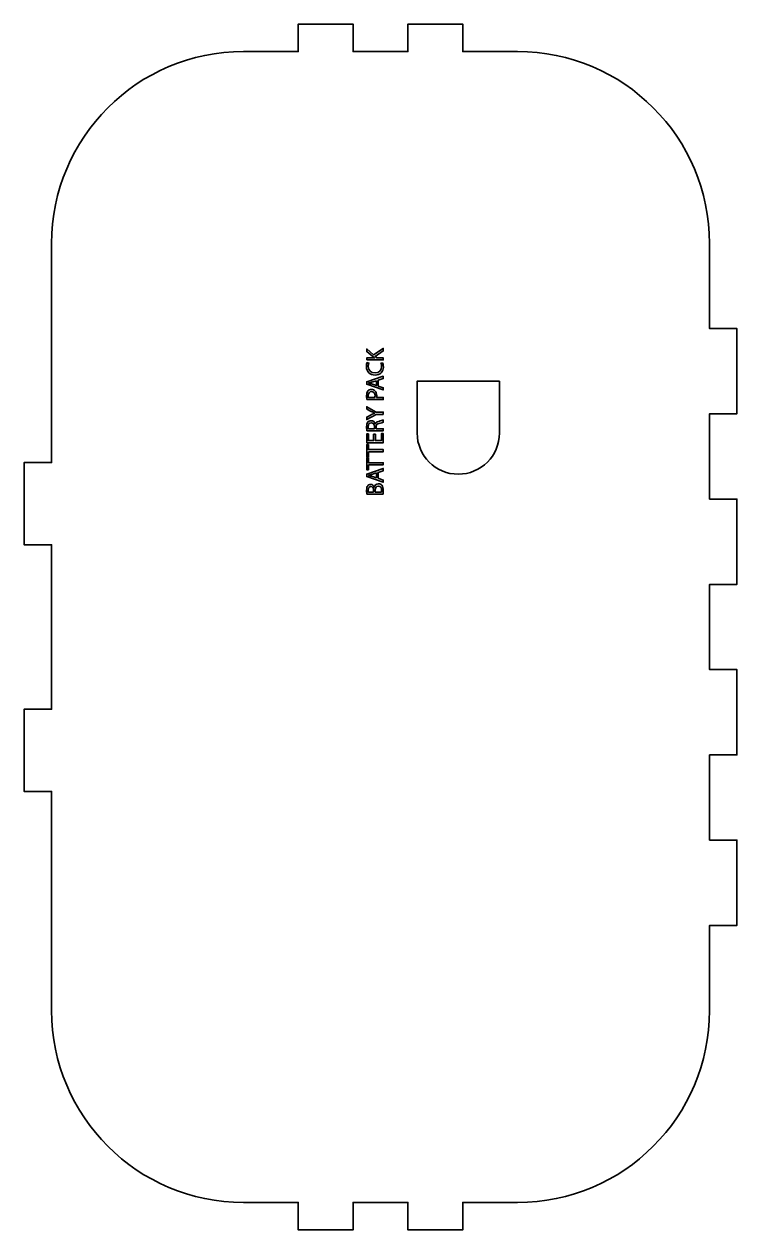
# Model space of a CAD drawing. Header units: inches. Extents: x 12.2 to 18.7, y -13.3 to -2.3.
import ezdxf

# ---------------------------------------------------------------- set-up
doc = ezdxf.new("R2010")
doc.units = ezdxf.units.IN
doc.header["$MEASUREMENT"] = 0
doc.layers.add('BOTTOM', color=7, linetype='Continuous')

# ---------------------------------------------------------------- blocks, each defined once
blk = doc.blocks.new('block 3')
at = {"layer": 'BOTTOM', "color": 1, "lineweight": 35, "true_color": 0xff0000}
for points in [[(15.414, -5.636), (15.461, -5.651), (15.461, -5.671), (15.311, -5.62), (15.311, -5.597), (15.461, -5.546), (15.461, -5.567), (15.414, -5.583), (15.414, -5.636)], [(15.391, -6.076), (15.391, -6.134), (15.445, -6.134), (15.445, -6.069), (15.461, -6.069), (15.461, -6.153), (15.311, -6.153), (15.311, -6.072), (15.327, -6.072), (15.327, -6.134), (15.374, -6.134), (15.374, -6.076), (15.391, -6.076)], [(15.327, -6.235), (15.327, -6.281), (15.311, -6.281), (15.311, -6.17), (15.327, -6.17), (15.327, -6.216), (15.461, -6.216), (15.461, -6.235), (15.327, -6.235)], [(15.327, -6.354), (15.327, -6.4), (15.311, -6.4), (15.311, -6.289), (15.327, -6.289), (15.327, -6.335), (15.461, -6.335), (15.461, -6.354), (15.327, -6.354)], [(15.414, -6.477), (15.461, -6.493), (15.461, -6.513), (15.311, -6.462), (15.311, -6.439), (15.461, -6.387), (15.461, -6.408), (15.414, -6.424), (15.414, -6.477)]]:
    blk.add_lwpolyline(points, dxfattribs=at)
for points, knots in [([(15.311, -5.398), (15.311, -5.398), (15.311, -5.379), (15.311, -5.379), (15.311, -5.379), (15.383, -5.379), (15.383, -5.379), (15.383, -5.379), (15.383, -5.378), (15.383, -5.378), (15.377, -5.374), (15.372, -5.37), (15.367, -5.367), (15.367, -5.367), (15.311, -5.321), (15.311, -5.321), (15.311, -5.321), (15.311, -5.297), (15.311, -5.297), (15.311, -5.297), (15.374, -5.351), (15.374, -5.351), (15.374, -5.351), (15.461, -5.293), (15.461, -5.293), (15.461, -5.293), (15.461, -5.316), (15.461, -5.316), (15.461, -5.316), (15.387, -5.365), (15.387, -5.365), (15.387, -5.365), (15.404, -5.379), (15.404, -5.379), (15.404, -5.379), (15.461, -5.379), (15.461, -5.379), (15.461, -5.379), (15.461, -5.398), (15.461, -5.398), (15.461, -5.398), (15.311, -5.398), (15.311, -5.398)], [0, 0, 0, 0, 1, 1, 1, 2, 2, 2, 3, 3, 3, 4, 4, 4, 5, 5, 5, 6, 6, 6, 7, 7, 7, 8, 8, 8, 9, 9, 9, 10, 10, 10, 11, 11, 11, 12, 12, 12, 13, 13, 13, 14, 14, 14, 14]), ([(15.456, -5.423), (15.459, -5.43), (15.463, -5.444), (15.463, -5.462), (15.463, -5.504), (15.436, -5.536), (15.387, -5.536), (15.34, -5.536), (15.308, -5.504), (15.308, -5.458), (15.308, -5.439), (15.312, -5.427), (15.315, -5.422), (15.315, -5.422), (15.331, -5.427), (15.331, -5.427), (15.327, -5.434), (15.325, -5.445), (15.325, -5.457), (15.325, -5.492), (15.347, -5.516), (15.387, -5.516), (15.423, -5.516), (15.447, -5.495), (15.447, -5.458), (15.447, -5.446), (15.444, -5.434), (15.441, -5.427), (15.441, -5.427), (15.456, -5.423), (15.456, -5.423)], [0, 0, 0, 0, 1, 1, 1, 2, 2, 2, 3, 3, 3, 4, 4, 4, 5, 5, 5, 6, 6, 6, 7, 7, 7, 8, 8, 8, 9, 9, 9, 10, 10, 10, 10]), ([(15.399, -5.587), (15.399, -5.587), (15.355, -5.601), (15.355, -5.601), (15.346, -5.605), (15.337, -5.607), (15.328, -5.609), (15.328, -5.609), (15.328, -5.61), (15.328, -5.61), (15.337, -5.612), (15.346, -5.614), (15.355, -5.617), (15.355, -5.617), (15.399, -5.632), (15.399, -5.632), (15.399, -5.632), (15.399, -5.587), (15.399, -5.587)], [0, 0, 0, 0, 1, 1, 1, 2, 2, 2, 3, 3, 3, 4, 4, 4, 5, 5, 5, 6, 6, 6, 6]), ([(15.313, -5.76), (15.311, -5.75), (15.31, -5.738), (15.31, -5.722), (15.31, -5.703), (15.314, -5.689), (15.322, -5.68), (15.329, -5.672), (15.34, -5.667), (15.354, -5.667), (15.367, -5.667), (15.378, -5.671), (15.386, -5.679), (15.397, -5.689), (15.402, -5.706), (15.402, -5.725), (15.402, -5.73), (15.402, -5.736), (15.401, -5.74), (15.401, -5.74), (15.461, -5.74), (15.461, -5.74), (15.461, -5.74), (15.461, -5.76), (15.461, -5.76), (15.461, -5.76), (15.313, -5.76), (15.313, -5.76)], [0, 0, 0, 0, 1, 1, 1, 2, 2, 2, 3, 3, 3, 4, 4, 4, 5, 5, 5, 6, 6, 6, 7, 7, 7, 8, 8, 8, 9, 9, 9, 9]), ([(15.385, -5.74), (15.386, -5.736), (15.387, -5.731), (15.387, -5.724), (15.387, -5.701), (15.375, -5.687), (15.354, -5.687), (15.335, -5.687), (15.325, -5.701), (15.325, -5.722), (15.325, -5.73), (15.326, -5.737), (15.327, -5.74), (15.327, -5.74), (15.385, -5.74), (15.385, -5.74)], [0, 0, 0, 0, 1, 1, 1, 2, 2, 2, 3, 3, 3, 4, 4, 4, 5, 5, 5, 5]), ([(15.461, -5.894), (15.461, -5.894), (15.397, -5.894), (15.397, -5.894), (15.397, -5.894), (15.311, -5.941), (15.311, -5.941), (15.311, -5.941), (15.311, -5.919), (15.311, -5.919), (15.311, -5.919), (15.352, -5.898), (15.352, -5.898), (15.364, -5.892), (15.373, -5.887), (15.383, -5.883), (15.383, -5.883), (15.383, -5.882), (15.383, -5.882), (15.373, -5.878), (15.364, -5.873), (15.352, -5.867), (15.352, -5.867), (15.311, -5.846), (15.311, -5.846), (15.311, -5.846), (15.311, -5.824), (15.311, -5.824), (15.311, -5.824), (15.397, -5.874), (15.397, -5.874), (15.397, -5.874), (15.461, -5.874), (15.461, -5.874), (15.461, -5.874), (15.461, -5.894), (15.461, -5.894)], [0, 0, 0, 0, 1, 1, 1, 2, 2, 2, 3, 3, 3, 4, 4, 4, 5, 5, 5, 6, 6, 6, 7, 7, 7, 8, 8, 8, 9, 9, 9, 10, 10, 10, 11, 11, 11, 12, 12, 12, 12]), ([(15.313, -6.044), (15.311, -6.034), (15.31, -6.02), (15.31, -6.007), (15.31, -5.986), (15.314, -5.973), (15.322, -5.963), (15.329, -5.956), (15.339, -5.952), (15.35, -5.952), (15.37, -5.952), (15.383, -5.964), (15.389, -5.98), (15.389, -5.98), (15.389, -5.98), (15.389, -5.98), (15.393, -5.968), (15.404, -5.961), (15.42, -5.958), (15.441, -5.953), (15.455, -5.949), (15.461, -5.946), (15.461, -5.946), (15.461, -5.966), (15.461, -5.966), (15.457, -5.969), (15.444, -5.972), (15.425, -5.976), (15.404, -5.981), (15.397, -5.989), (15.396, -6.006), (15.396, -6.006), (15.396, -6.025), (15.396, -6.025), (15.396, -6.025), (15.461, -6.025), (15.461, -6.025), (15.461, -6.025), (15.461, -6.044), (15.461, -6.044), (15.461, -6.044), (15.313, -6.044), (15.313, -6.044)], [0, 0, 0, 0, 1, 1, 1, 2, 2, 2, 3, 3, 3, 4, 4, 4, 5, 5, 5, 6, 6, 6, 7, 7, 7, 8, 8, 8, 9, 9, 9, 10, 10, 10, 11, 11, 11, 12, 12, 12, 13, 13, 13, 14, 14, 14, 14]), ([(15.381, -6.025), (15.381, -6.025), (15.381, -6.005), (15.381, -6.005), (15.381, -5.984), (15.37, -5.971), (15.353, -5.971), (15.333, -5.971), (15.325, -5.985), (15.325, -6.006), (15.325, -6.015), (15.326, -6.022), (15.326, -6.025), (15.326, -6.025), (15.381, -6.025), (15.381, -6.025)], [0, 0, 0, 0, 1, 1, 1, 2, 2, 2, 3, 3, 3, 4, 4, 4, 5, 5, 5, 5]), ([(15.399, -6.428), (15.399, -6.428), (15.355, -6.443), (15.355, -6.443), (15.346, -6.446), (15.337, -6.448), (15.328, -6.451), (15.328, -6.451), (15.328, -6.451), (15.328, -6.451), (15.337, -6.453), (15.346, -6.456), (15.355, -6.459), (15.355, -6.459), (15.399, -6.473), (15.399, -6.473), (15.399, -6.473), (15.399, -6.428), (15.399, -6.428)], [0, 0, 0, 0, 1, 1, 1, 2, 2, 2, 3, 3, 3, 4, 4, 4, 5, 5, 5, 6, 6, 6, 6]), ([(15.313, -6.622), (15.311, -6.614), (15.31, -6.6), (15.31, -6.587), (15.31, -6.567), (15.313, -6.555), (15.321, -6.545), (15.326, -6.538), (15.335, -6.533), (15.347, -6.533), (15.362, -6.533), (15.374, -6.543), (15.38, -6.558), (15.38, -6.558), (15.381, -6.558), (15.381, -6.558), (15.384, -6.544), (15.396, -6.527), (15.418, -6.527), (15.431, -6.527), (15.441, -6.533), (15.448, -6.54), (15.458, -6.551), (15.462, -6.567), (15.462, -6.592), (15.462, -6.605), (15.461, -6.616), (15.46, -6.622), (15.46, -6.622), (15.313, -6.622), (15.313, -6.622)], [0, 0, 0, 0, 1, 1, 1, 2, 2, 2, 3, 3, 3, 4, 4, 4, 5, 5, 5, 6, 6, 6, 7, 7, 7, 8, 8, 8, 9, 9, 9, 10, 10, 10, 10]), ([(15.374, -6.603), (15.374, -6.603), (15.374, -6.585), (15.374, -6.585), (15.374, -6.565), (15.364, -6.553), (15.349, -6.553), (15.332, -6.553), (15.325, -6.566), (15.325, -6.585), (15.325, -6.594), (15.325, -6.6), (15.326, -6.603), (15.326, -6.603), (15.374, -6.603), (15.374, -6.603)], [0, 0, 0, 0, 1, 1, 1, 2, 2, 2, 3, 3, 3, 4, 4, 4, 5, 5, 5, 5]), ([(15.446, -6.603), (15.447, -6.599), (15.447, -6.593), (15.447, -6.586), (15.447, -6.566), (15.44, -6.548), (15.418, -6.548), (15.397, -6.548), (15.389, -6.565), (15.389, -6.587), (15.389, -6.587), (15.389, -6.603), (15.389, -6.603), (15.389, -6.603), (15.446, -6.603), (15.446, -6.603)], [0, 0, 0, 0, 1, 1, 1, 2, 2, 2, 3, 3, 3, 4, 4, 4, 5, 5, 5, 5])]:
    blk.add_open_spline(points, degree=3, knots=knots, dxfattribs=at)
blk = doc.blocks.new('block 2')
at = {"layer": 'BOTTOM'}
blk.add_blockref('block 3', (0, 0), dxfattribs=at)

msp = doc.modelspace()

# ---------------------------------------------------------------- linework, layer by layer
at = {"layer": 'BOTTOM', "color": 1, "lineweight": 35, "true_color": 0xff0000}
for points, knots in [([(14.187, -13.084), (13.221, -13.084), (12.437, -12.3), (12.437, -11.334), (12.437, -11.334), (12.437, -11.334), (12.437, -11.334), (12.437, -11.334), (12.437, -9.334), (12.437, -9.334), (12.437, -9.334), (12.187, -9.334), (12.187, -9.334), (12.187, -9.334), (12.187, -8.584), (12.187, -8.584), (12.187, -8.584), (12.437, -8.584), (12.437, -8.584), (12.437, -8.584), (12.437, -7.084), (12.437, -7.084), (12.437, -7.084), (12.187, -7.084), (12.187, -7.084), (12.187, -7.084), (12.187, -6.334), (12.187, -6.334), (12.187, -6.334), (12.437, -6.334), (12.437, -6.334), (12.437, -6.334), (12.437, -4.334), (12.437, -4.334), (12.437, -3.368), (13.221, -2.584), (14.187, -2.584), (14.187, -2.584), (14.687, -2.584), (14.687, -2.584), (14.687, -2.584), (14.687, -2.334), (14.687, -2.334), (14.687, -2.334), (15.187, -2.334), (15.187, -2.334), (15.187, -2.334), (15.187, -2.584), (15.187, -2.584), (15.187, -2.584), (15.687, -2.584), (15.687, -2.584), (15.687, -2.584), (15.687, -2.334), (15.687, -2.334), (15.687, -2.334), (16.187, -2.334), (16.187, -2.334), (16.187, -2.334), (16.187, -2.584), (16.187, -2.584), (16.187, -2.584), (16.687, -2.584), (16.687, -2.584), (17.653, -2.584), (18.437, -3.368), (18.437, -4.334), (18.437, -4.334), (18.437, -4.334), (18.437, -4.334), (18.437, -4.334), (18.437, -5.112), (18.437, -5.112), (18.437, -5.112), (18.687, -5.112), (18.687, -5.112), (18.687, -5.112), (18.687, -5.889), (18.687, -5.889), (18.687, -5.889), (18.437, -5.889), (18.437, -5.889), (18.437, -5.889), (18.437, -6.667), (18.437, -6.667), (18.437, -6.667), (18.687, -6.667), (18.687, -6.667), (18.687, -6.667), (18.687, -7.445), (18.687, -7.445), (18.687, -7.445), (18.437, -7.445), (18.437, -7.445), (18.437, -7.445), (18.437, -8.223), (18.437, -8.223), (18.437, -8.223), (18.687, -8.223), (18.687, -8.223), (18.687, -8.223), (18.687, -9.001), (18.687, -9.001), (18.687, -9.001), (18.437, -9.001), (18.437, -9.001), (18.437, -9.001), (18.437, -9.778), (18.437, -9.778), (18.437, -9.778), (18.687, -9.778), (18.687, -9.778), (18.687, -9.778), (18.687, -10.556), (18.687, -10.556), (18.687, -10.556), (18.437, -10.556), (18.437, -10.556), (18.437, -10.556), (18.437, -11.334), (18.437, -11.334), (18.437, -12.3), (17.653, -13.084), (16.687, -13.084), (16.687, -13.084), (16.187, -13.084), (16.187, -13.084), (16.187, -13.084), (16.187, -13.334), (16.187, -13.334), (16.187, -13.334), (15.687, -13.334), (15.687, -13.334), (15.687, -13.334), (15.687, -13.084), (15.687, -13.084), (15.687, -13.084), (15.187, -13.084), (15.187, -13.084), (15.187, -13.084), (15.187, -13.334), (15.187, -13.334), (15.187, -13.334), (14.687, -13.334), (14.687, -13.334), (14.687, -13.334), (14.687, -13.084), (14.687, -13.084), (14.687, -13.084), (14.187, -13.084), (14.187, -13.084)], [0, 0, 0, 0, 1, 1, 1, 2, 2, 2, 3, 3, 3, 4, 4, 4, 5, 5, 5, 6, 6, 6, 7, 7, 7, 8, 8, 8, 9, 9, 9, 10, 10, 10, 11, 11, 11, 12, 12, 12, 13, 13, 13, 14, 14, 14, 15, 15, 15, 16, 16, 16, 17, 17, 17, 18, 18, 18, 19, 19, 19, 20, 20, 20, 21, 21, 21, 22, 22, 22, 23, 23, 23, 24, 24, 24, 25, 25, 25, 26, 26, 26, 27, 27, 27, 28, 28, 28, 29, 29, 29, 30, 30, 30, 31, 31, 31, 32, 32, 32, 33, 33, 33, 34, 34, 34, 35, 35, 35, 36, 36, 36, 37, 37, 37, 38, 38, 38, 39, 39, 39, 40, 40, 40, 41, 41, 41, 42, 42, 42, 43, 43, 43, 44, 44, 44, 45, 45, 45, 46, 46, 46, 47, 47, 47, 48, 48, 48, 49, 49, 49, 50, 50, 50, 50]), ([(16.521, -6.065), (16.521, -6.062), (16.52, -6.059), (16.52, -6.057), (16.52, -6.057), (16.521, -6.057), (16.521, -6.057), (16.521, -6.057), (16.521, -5.592), (16.521, -5.592), (16.521, -5.592), (15.771, -5.592), (15.771, -5.592), (15.771, -5.592), (15.771, -6.057), (15.771, -6.057), (15.771, -6.057), (15.771, -6.057), (15.771, -6.057), (15.771, -6.059), (15.771, -6.062), (15.771, -6.065), (15.771, -6.272), (15.938, -6.44), (16.146, -6.44), (16.353, -6.44), (16.521, -6.272), (16.521, -6.065)], [0, 0, 0, 0, 1, 1, 1, 2, 2, 2, 3, 3, 3, 4, 4, 4, 5, 5, 5, 6, 6, 6, 7, 7, 7, 8, 8, 8, 9, 9, 9, 9])]:
    msp.add_open_spline(points, degree=3, knots=knots, dxfattribs=at)

# ---------------------------------------------------------------- block references
at = {"layer": 'BOTTOM'}
msp.add_blockref('block 2', (0, 0), dxfattribs=at)

doc.saveas('drawing.dxf')
